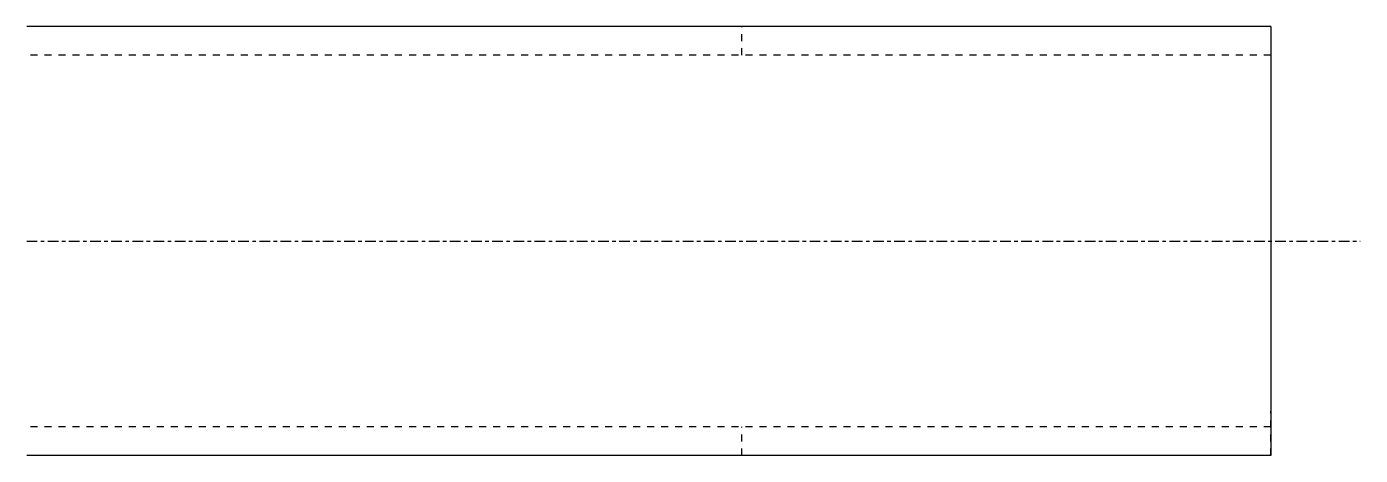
# Model space of a CAD drawing. Header units: millimetres. Extents: x 105 to 24312, y 5 to 225.
# Drawn here: x 8782 to 9155, y 7.5 to 127.5 of the extents above; entities that cross this region are included whole.
import ezdxf

# ---------------------------------------------------------------- set-up
doc = ezdxf.new("R2010")
doc.units = ezdxf.units.MM
doc.linetypes.add('DXK_LINE_DOT2', pattern=[3.9198, 1.9599, -1.9599])
doc.linetypes.add('DXK_LINE_DOT3', pattern=[5.9187, 2.979, -0.9799, 0.9799, -0.9799])
doc.layers.add('STÅL', color=7, linetype='Continuous')

msp = doc.modelspace()

# ---------------------------------------------------------------- linework, layer by layer
at = {"layer": 'STÅL', "color": 2, "linetype": 'Continuous'}
for p, q in [((9130, 127.5), (8782, 127.5)), ((9130, 127.5), (9130, 107.5)), ((9130, 107.5), (9130, 27.5)), ((9130, 27.5), (9130, 7.5)), ((9130, 7.5), (8782, 7.5))]:
    msp.add_line(p, q, dxfattribs=at)
at = {"layer": 'STÅL', "color": 7, "linetype": 'DXK_LINE_DOT2'}
for p, q in [((8982, 119.5), (8982, 127.5)), ((9130, 119.5), (8782, 119.5)), ((9130, 7.5), (9130, 19.85)), ((9130, 15.5), (8782, 15.5)), ((8982, 7.5), (8982, 15.5))]:
    msp.add_line(p, q, dxfattribs=at)
at = {"layer": 'STÅL', "color": 7, "linetype": 'DXK_LINE_DOT3'}
msp.add_line((8782, 67.5), (9155, 67.5), dxfattribs=at)

doc.saveas('drawing.dxf')
